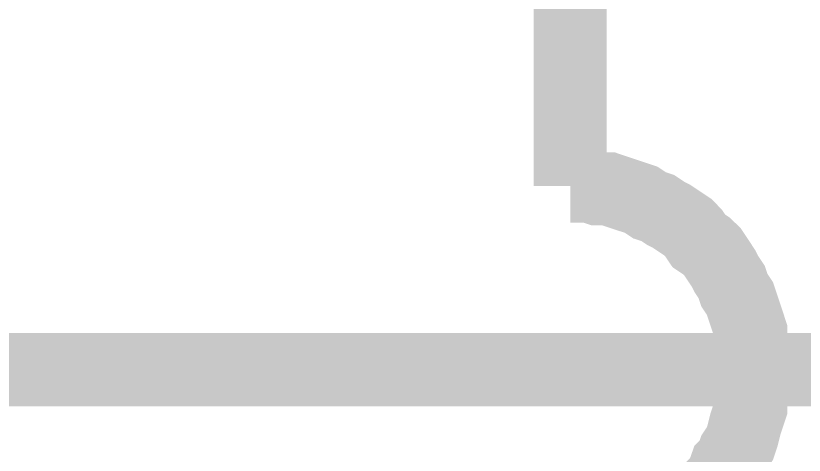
# Model space of a CAD drawing. Header units: inches. Extents: x 0 to 22.3, y 0 to 15.7.
# Drawn here: x 3.5109 to 3.6382, y 10.9859 to 11.0568 of the extents above; entities that cross this region are included whole.
import ezdxf

# ---------------------------------------------------------------- set-up
doc = ezdxf.new("R2010")
doc.units = ezdxf.units.IN
doc.header["$MEASUREMENT"] = 0
doc.layers.add('Sheet', color=255, linetype='Continuous')

msp = doc.modelspace()

# ---------------------------------------------------------------- linework, layer by layer
at = {"layer": 'Sheet'}
for points in [[(3.60041, 12.2696, 0.0118, 0.0118, 0), (3.60041, 11.09962, 0.0118, 0.0118, 0), (3.60041, 11.02934, 0.0118, 0.0118, 0)], [(3.23042, 10.99972, 0.0118, 0.0118, 0), (4.00001, 10.99972, 0.0118, 0.0118, 0), (4.00001, 11.09962, 0.0118, 0.0118, 0)], [(3.63003, 10.99972, 0.0118, 0.0118, 0), (3.63003, 11.00105, 0.0118, 0.0118, 0), (3.63003, 11.00282, 0.0118, 0.0118, 0), (3.62958, 11.00414, 0.0118, 0.0118, 0), (3.62958, 11.00591, 0.0118, 0.0118, 0), (3.62914, 11.00724, 0.0118, 0.0118, 0), (3.6287, 11.00856, 0.0118, 0.0118, 0), (3.62826, 11.00989, 0.0118, 0.0118, 0), (3.62782, 11.01122, 0.0118, 0.0118, 0), (3.62693, 11.01254, 0.0118, 0.0118, 0), (3.62649, 11.01387, 0.0118, 0.0118, 0), (3.62561, 11.01519, 0.0118, 0.0118, 0), (3.62516, 11.01608, 0.0118, 0.0118, 0), (3.62428, 11.0174, 0.0118, 0.0118, 0), (3.6234, 11.01873, 0.0118, 0.0118, 0), (3.62251, 11.01961, 0.0118, 0.0118, 0), (3.62119, 11.0205, 0.0118, 0.0118, 0), (3.6203, 11.02182, 0.0118, 0.0118, 0), (3.61942, 11.02271, 0.0118, 0.0118, 0), (3.61809, 11.02359, 0.0118, 0.0118, 0), (3.61677, 11.02448, 0.0118, 0.0118, 0), (3.61588, 11.02492, 0.0118, 0.0118, 0), (3.61456, 11.0258, 0.0118, 0.0118, 0), (3.61323, 11.02624, 0.0118, 0.0118, 0), (3.6119, 11.02713, 0.0118, 0.0118, 0), (3.61058, 11.02757, 0.0118, 0.0118, 0), (3.60925, 11.02801, 0.0118, 0.0118, 0), (3.60792, 11.02845, 0.0118, 0.0118, 0), (3.6066, 11.0289, 0.0118, 0.0118, 0), (3.60483, 11.0289, 0.0118, 0.0118, 0), (3.6035, 11.02934, 0.0118, 0.0118, 0), (3.60174, 11.02934, 0.0118, 0.0118, 0), (3.60041, 11.02934, 0.0118, 0.0118, 0)], [(3.60041, 11.02934, 0.0118, 0.0118, 0), (3.60041, 11.02934, 0.0118, 0.0118, 0), (3.60041, 11.02934, 0.0118, 0.0118, 0), (3.60041, 11.02934, 0.0118, 0.0118, 0), (3.60041, 11.02934, 0.0118, 0.0118, 0), (3.60041, 11.02934, 0.0118, 0.0118, 0), (3.60041, 11.02934, 0.0118, 0.0118, 0), (3.60041, 11.02934, 0.0118, 0.0118, 0), (3.60041, 11.02934, 0.0118, 0.0118, 0), (3.60041, 11.02934, 0.0118, 0.0118, 0), (3.60041, 11.02934, 0.0118, 0.0118, 0), (3.60041, 11.02934, 0.0118, 0.0118, 0), (3.60041, 11.02934, 0.0118, 0.0118, 0), (3.60041, 11.02934, 0.0118, 0.0118, 0), (3.60041, 11.02934, 0.0118, 0.0118, 0), (3.60041, 11.02934, 0.0118, 0.0118, 0), (3.60041, 11.02934, 0.0118, 0.0118, 0), (3.60041, 11.02934, 0.0118, 0.0118, 0), (3.60041, 11.02934, 0.0118, 0.0118, 0), (3.60041, 11.02934, 0.0118, 0.0118, 0), (3.60041, 11.02934, 0.0118, 0.0118, 0), (3.60041, 11.02934, 0.0118, 0.0118, 0), (3.60041, 11.02934, 0.0118, 0.0118, 0), (3.60041, 11.02934, 0.0118, 0.0118, 0), (3.60041, 11.02934, 0.0118, 0.0118, 0), (3.60041, 11.02934, 0.0118, 0.0118, 0), (3.60041, 11.02934, 0.0118, 0.0118, 0), (3.60041, 11.02934, 0.0118, 0.0118, 0), (3.60041, 11.02934, 0.0118, 0.0118, 0), (3.60041, 11.02934, 0.0118, 0.0118, 0), (3.60041, 11.02934, 0.0118, 0.0118, 0), (3.60041, 11.02934, 0.0118, 0.0118, 0), (3.60041, 11.02934, 0.0118, 0.0118, 0)], [(3.62251, 10.97939, 0.0118, 0.0118, 0), (3.6234, 10.98072, 0.0118, 0.0118, 0), (3.62428, 10.9816, 0.0118, 0.0118, 0), (3.62516, 10.98293, 0.0118, 0.0118, 0), (3.62561, 10.98425, 0.0118, 0.0118, 0), (3.62649, 10.98514, 0.0118, 0.0118, 0), (3.62693, 10.98646, 0.0118, 0.0118, 0), (3.62782, 10.98779, 0.0118, 0.0118, 0), (3.62826, 10.98912, 0.0118, 0.0118, 0), (3.6287, 10.99088, 0.0118, 0.0118, 0), (3.62914, 10.99221, 0.0118, 0.0118, 0), (3.62958, 10.99354, 0.0118, 0.0118, 0), (3.62958, 10.9953, 0.0118, 0.0118, 0), (3.63003, 10.99663, 0.0118, 0.0118, 0), (3.63003, 10.99796, 0.0118, 0.0118, 0), (3.63003, 10.99972, 0.0118, 0.0118, 0)]]:
    msp.add_lwpolyline(points, format="xyseb", dxfattribs=at)

doc.saveas('drawing.dxf')
